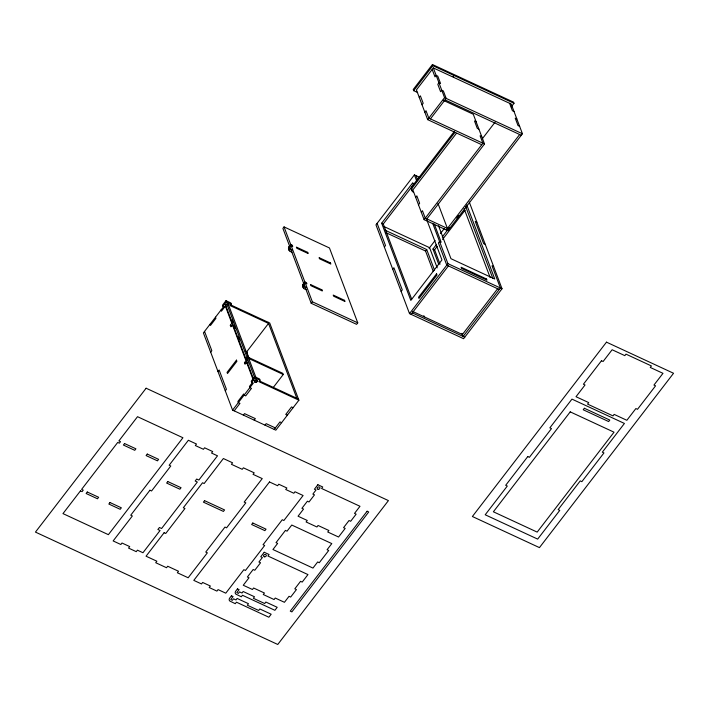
<?xml version="1.0" encoding="UTF-8"?>
<svg xmlns="http://www.w3.org/2000/svg" width="709" height="709" viewBox="0 0 709 709"><rect width="100%" height="100%" fill="white"/><g stroke="black" fill="none" stroke-linecap="round" stroke-linejoin="round"><path stroke-width="1.06" d="M289.121 250.392L288.598 247.335L290.69 244.472L292.321 245.225L292.755 246.377L291.124 245.624C288.208 247.432 288.102 251.757 292.037 252.147M303.266 287.827L302.743 284.779L304.835 281.907L306.465 282.661L306.9 283.822L305.278 283.068C302.353 284.867 302.247 289.201 306.182 289.582M248.921 357.93L246.635 351.886L268.534 323.41L230.133 305.606L231.285 304.099L230.85 302.947L225.985 300.687L222.529 305.18L222.963 306.341L224.585 307.094M222.963 306.341L226.419 301.848L225.985 300.687M304.126 284.566L311.198 303.284L356.6 324.341L357.753 322.843L329.463 247.964L284.052 226.907L282.9 228.404L289.538 245.97M223.512 306.758L203.394 332.911L232.57 410.103L275.836 430.177L298.888 400.195L269.721 323.003L229.698 304.445M248.194 363.008L246.572 362.255L245.039 364.249L244.454 362.707L245.988 360.713L232.428 324.811L230.886 326.814L230.31 325.271L231.843 323.269L225.356 306.093L221.412 311.216L220.978 310.055M210.688 352.213L211.831 350.689L204.547 331.413M511.313 106.802L513.998 103.31L513.564 102.149L432.428 64.528L413.214 89.502L413.657 90.663L417.663 92.516M232.951 324.687L231.932 326.025L230.31 325.271M413.657 90.663L432.862 65.68L432.428 64.528M481.739 144.716L427.651 119.635L416.422 89.91L433.332 67.931L511.216 104.055L522.444 133.771L447.902 230.691L424.106 219.657L412.877 189.932L456.392 133.363M419.232 97.346L420.384 95.848L423.193 103.275L422.041 104.772M217.982 371.507L219.134 370.001L226.428 389.312L225.276 390.81M424.851 112.199L426.003 110.701L428.812 118.137L484.522 143.971L426.88 218.904M427.651 119.635L444.561 97.656L433.332 67.931M430.434 118.89L446.183 98.4L443.373 90.974L441.751 90.22L440.599 91.718L437.799 84.291L438.951 82.793L440.573 83.547L437.763 76.111L436.141 75.358L434.989 76.864L432.18 69.429M247.104 362.131L246.076 363.46L244.454 362.707M298.888 400.195L258.865 381.637L260.017 380.139L259.583 378.978L254.717 376.718L251.252 381.22L251.695 382.373L253.317 383.126L232.57 410.103M311.198 303.284L312.35 301.786L284.052 226.907M251.695 382.373L255.151 377.879L254.717 376.718M252.439 382.541L249.417 386.467L249.86 387.628L251.482 388.381L245.713 395.87L244.091 395.117L243.657 393.965L237.896 401.454L238.33 402.615L239.952 403.368L234.192 410.857M419.976 177.48L414.393 174.884L375.965 224.842L409.51 313.617L463.597 338.698L502.025 288.74L469.243 201.985M426.774 219.799L441.946 259.937L410.821 300.403L381.655 223.211L412.78 182.745L413.551 184.801M412.151 190.535A4.077 3.235 -20.7 0 1 411.973 186.529L454.487 131.254M411.663 299.092L383.277 223.964L413.737 184.358M413.347 192.183A4.077 3.235 -20.7 0 1 412.408 187.681L454.921 132.415M243.382 415.119L244.534 413.622L255.355 418.638L254.203 420.136M415.687 197.368L416.839 195.861L419.639 203.297L418.487 204.795M273.169 387.61L283.254 374.494L282.82 373.342L247.796 357.097M384.349 247.042L385.51 245.536L377.117 223.344M421.297 212.221L422.449 210.724L425.258 218.159L447.432 228.44L437.958 203.368M482.359 138.716L495.068 122.196M265.015 425.161L266.167 423.654L275.367 427.926M424.106 219.657L482.9 143.218L480.09 135.791L481.712 136.545M392.742 269.234L393.894 267.736L402.278 289.928L401.126 291.426M274.215 429.424L279.975 421.926L281.597 422.679M433.341 271.618L425.56 251.03L426.712 249.533L384.898 230.133M429.096 248.31L435.087 240.519M440.413 233.598L444.401 228.404M446.28 229.938L519.67 134.515M438.8 264.475L432.96 249.036L436.274 244.738M442.239 236.983L449.524 227.518M456.8 218.044L458.794 215.465M440.032 264.2L434.59 249.79L437.231 246.351M442.531 239.465L465.051 210.192M409.51 313.617L447.937 263.659L432.685 223.308M411.131 314.371L448.407 265.91M497.878 288.395L462.401 334.524L412.532 311.393M432.862 65.68L513.998 103.31M514.025 111.481L512.403 110.728L509.594 103.301M516.834 118.917L515.213 118.164L518.022 125.59L519.644 126.344M444.561 97.656L522.444 133.771M445.03 99.907L521.292 135.268M443.01 100.208L473.284 114.255L484.522 143.971M476.094 121.682L474.472 120.929L477.281 128.356L478.903 129.109M476.865 222.165L475.243 221.412L483.627 243.604L485.248 244.357M493.641 266.549L492.011 265.795L500.403 287.987L463.128 336.447L461.958 333.363M381.655 223.211L383.277 223.964M432.96 249.036L434.59 249.79M384.048 226.561L429.583 247.68L437.205 267.851M385.731 232.561L425.56 251.03M447.937 263.659L502.025 288.74M499.251 289.494L446.785 265.157L438.401 242.965L439.553 241.468L441.175 242.221L434.316 224.062M290.451 249.382L292.073 250.126M412.284 312.873L464.749 337.2M304.595 286.817L306.217 287.57M312.35 301.786L357.753 322.843M226.419 301.848L231.285 304.099M245.305 351.274L247.273 352.187M248.239 358.258L283.254 374.494M255.151 377.879L260.017 380.139M259.432 380.946L298.454 399.043M293.127 407.693L291.505 406.939L285.745 414.437L287.367 415.182M288.448 248.637L289.644 250.082M302.601 286.082L303.789 287.517M453.184 76.182L453.618 77.343M466.779 204.91L494.776 279.018L450.968 258.696L438.525 225.763M465.627 206.408L492.852 278.46M464.085 208.57L490.149 277.529M416.015 175.637L417.539 179.678M414.393 174.884L416.679 180.937M411.973 186.529L412.408 187.681M426.712 249.533L434.493 270.111M423.831 315.673L424.266 316.834M289.972 247.122L303.682 283.405M288.962 246.714L289.396 247.875M303.106 284.158L303.549 285.31M288.598 247.335L289.033 248.496M302.743 284.779L303.177 285.931M288.421 247.99L288.855 249.151M289.095 249.728L289.529 250.889M302.566 285.435L303.009 286.587M303.239 287.172L303.682 288.324M268.099 322.249L296.832 398.29M256.073 377.8L228.076 303.691A1.445 1.143 -20.7 0 1 228.085 303.993M226.845 303.966L254.451 377.046M231.94 319.981L233.084 323.012M234.05 325.564L235.211 328.639M238.313 336.846L239.474 339.921M246.058 357.363L247.228 360.438M253.299 378.544L225.302 304.436A1.445 1.143 -20.7 0 0 225.409 304.719M246.572 362.255L253.273 379.989M215.501 317.18L215.935 318.332L210.467 325.458L210.024 324.297M226.632 306.385A1.445 1.143 -20.7 0 1 225.772 305.083A1.445 1.143 -20.7 0 1 227.376 304.037A1.445 1.143 -20.7 0 1 228.528 305.154M256.809 379.723A1.445 1.143 -20.7 0 1 256.818 380.033M146.116 388.222L35.45 532.096L277.76 644.472L388.426 500.598L146.116 388.222M80.454 490.876L62.977 513.608L108.38 534.666L182.922 437.745L137.519 416.688L118.882 440.918L120.512 441.672L119.36 443.169L117.729 442.416L81.606 489.378L83.237 490.132L82.084 491.629L80.454 490.876M87.287 492.011L86.135 493.508L97.487 498.773L98.64 497.275L87.287 492.011M124.562 443.55L123.401 445.048L134.754 450.312L135.906 448.815L124.562 443.55M109.992 502.539L108.84 504.037L120.184 509.301L121.345 507.804L109.992 502.539M147.259 454.079L146.107 455.577L157.46 460.841L158.612 459.343L147.259 454.079M236.46 360.145L227.048 372.385L227.492 373.537L236.903 361.298L236.46 360.145M149.945 490.229L130.731 515.204L132.353 515.957L113.139 540.94L120.849 544.512L122.001 543.014L129.703 546.586L128.551 548.084L136.261 551.664L137.413 550.166L142.961 552.736L160.057 530.5L157.894 529.499L159.428 527.505L161.599 528.506L197.332 482.04L195.17 481.039L196.703 479.045L198.866 480.046L217.503 455.816L211.557 453.06L212.709 451.562L204.591 447.796L203.439 449.293L195.329 445.536L196.482 444.029L188.364 440.271L169.159 465.246L170.78 465.999L151.566 490.983L149.945 490.229M167.794 481.562L166.642 483.059L179.891 489.21L181.052 487.712L167.794 481.562M255.621 380.13L254.469 381.628L256.091 382.381L257.243 380.884L255.621 380.13M164.116 532.725L146.054 556.202L156.875 561.218L155.714 562.716L166.535 567.732L167.687 566.234L178.508 571.25L177.356 572.748L188.169 577.764L207.365 552.816L205.743 552.063L224.966 527.071L226.588 527.824L245.81 502.832L244.188 502.078L262.241 478.602L253.051 474.339L254.203 472.832L243.382 467.816L242.23 469.314L231.418 464.298L232.57 462.8L223.37 458.537L204.157 483.52L202.535 482.767L183.33 507.741L184.952 508.495L165.738 533.478L164.116 532.725M204.564 500.651L203.412 502.149L223.424 511.428L224.576 509.931L204.564 500.651M269.491 481.96L193.796 580.379L201.507 583.95L202.659 582.452L210.369 586.024L209.208 587.531L216.919 591.102L218.071 589.604L225.781 593.176L243.843 569.699L245.465 570.453L264.679 545.469L263.057 544.716L282.262 519.741L283.884 520.495L303.097 495.511L294.988 491.754L293.836 493.251L285.718 489.485L286.87 487.987L278.761 484.229L277.609 485.727L269.491 481.96M436.584 273.807L418.523 297.293L418.966 298.445L437.028 274.968L436.584 273.807M252.785 523.012L251.633 524.509L264.882 530.651L266.035 529.153L252.785 523.012M264.218 552.267L260.761 556.76L262.383 557.513L258.927 562.007L260.549 562.76L254.788 570.258L253.166 569.504L247.397 577.002L249.019 577.746L243.258 585.244L252.457 589.507L253.609 588.009L264.422 593.025L263.269 594.523L274.091 599.539L275.243 598.041L284.433 602.304L289.05 596.313L290.672 597.067L296.433 589.569L294.811 588.816L300.572 581.327L302.194 582.08L307.963 574.582L267.94 556.024L269.092 554.527L264.218 552.267M231.444 595.799L229.716 598.05A3.058 2.428 -20.7 0 0 229.849 601.064L235.282 603.687L236.434 602.189L268.871 617.229L271.175 614.224L259.822 608.96L258.67 610.467L247.317 605.202L248.469 603.696L237.116 598.431L235.964 599.938L233.536 598.813L232.384 600.31L230.762 599.557L233.066 596.553L231.444 595.799M237.471 588.878L235.743 591.129A3.058 2.428 -20.7 0 0 235.875 594.142L241.317 596.765L242.469 595.259L274.897 610.307L277.201 607.303L265.848 602.038L264.696 603.536L253.343 598.272L254.504 596.774L243.152 591.51L241.999 593.008L239.571 591.882L238.419 593.38L236.797 592.635L239.101 589.631L237.471 588.878M317.871 484.726L314.415 489.219L316.037 489.972L312.864 494.093L314.486 494.847L309.009 501.963L307.387 501.21L301.91 508.326L303.541 509.08L298.064 516.205L307.254 520.468L306.102 521.966L316.923 526.982L318.075 525.484L328.887 530.5L327.735 531.998L338.556 537.014L345.186 528.4L343.564 527.647L349.041 520.521L350.663 521.275L356.131 514.158L354.509 513.405L359.986 506.288L321.585 488.474L322.737 486.977L317.871 484.726M285.435 530.403L276.023 542.642L277.644 543.395L272.938 549.519L312.961 568.077L317.667 561.962L319.289 562.716L328.71 550.476L327.088 549.723L331.794 543.599L291.771 525.041L287.056 531.156L285.435 530.403M367.111 511.216L290.265 611.131L291.886 611.885L368.733 511.969L367.111 511.216M606.479 342.155L472.38 516.506L539.443 547.614L673.55 373.262L606.479 342.155M527.771 456.569L505.677 485.302L507.298 486.046L485.204 514.778L537.67 539.106L559.764 510.383L558.143 509.629L580.237 480.906L581.859 481.659L603.953 452.927L602.331 452.174L624.425 423.45L571.959 399.123L549.865 427.846L551.487 428.599L529.393 457.323L527.771 456.569M601.48 360.739L583.418 384.216L585.04 384.969L576.009 396.712L588.718 402.606L587.566 404.103L612.993 415.899L614.145 414.393L626.853 420.295L635.884 408.552L637.506 409.306L655.568 385.82L653.946 385.067L662.977 373.333L650.259 367.439L651.411 365.941L625.994 354.146L624.842 355.643L612.133 349.75L603.102 361.493L601.48 360.739M570.222 411.867L493.375 511.783L537.183 532.104L614.029 432.189L570.222 411.867M584.367 408.269L583.215 409.767L608.641 421.554L609.793 420.056L584.367 408.269M486.525 279.009L461.098 267.222L461.541 268.374L486.959 280.17L486.525 279.009M307.715 252.369L296.362 247.104L296.805 248.256L308.158 253.521L307.715 252.369M330.421 262.897L319.068 257.633L319.511 258.785L330.855 264.049L330.421 262.897M321.868 289.804L310.515 284.539L310.95 285.7L322.303 290.965L321.868 289.804M344.565 300.332L333.212 295.068L333.655 296.229L345.008 301.493L344.565 300.332M318.084 489.263A1.445 1.143 -20.7 0 0 319.963 487.721A1.445 1.143 -20.7 0 0 317.676 487.313A1.445 1.143 -20.7 0 0 318.084 489.263M264.439 556.804A1.445 1.143 -20.7 0 0 266.309 555.271A1.445 1.143 -20.7 0 0 264.032 554.855A1.445 1.143 -20.7 0 0 264.439 556.804M255.364 382.417A1.445 1.143 -20.7 0 0 257.243 380.884A1.445 1.143 -20.7 0 0 254.956 380.467A1.445 1.143 -20.7 0 0 255.364 382.417"/></g></svg>
